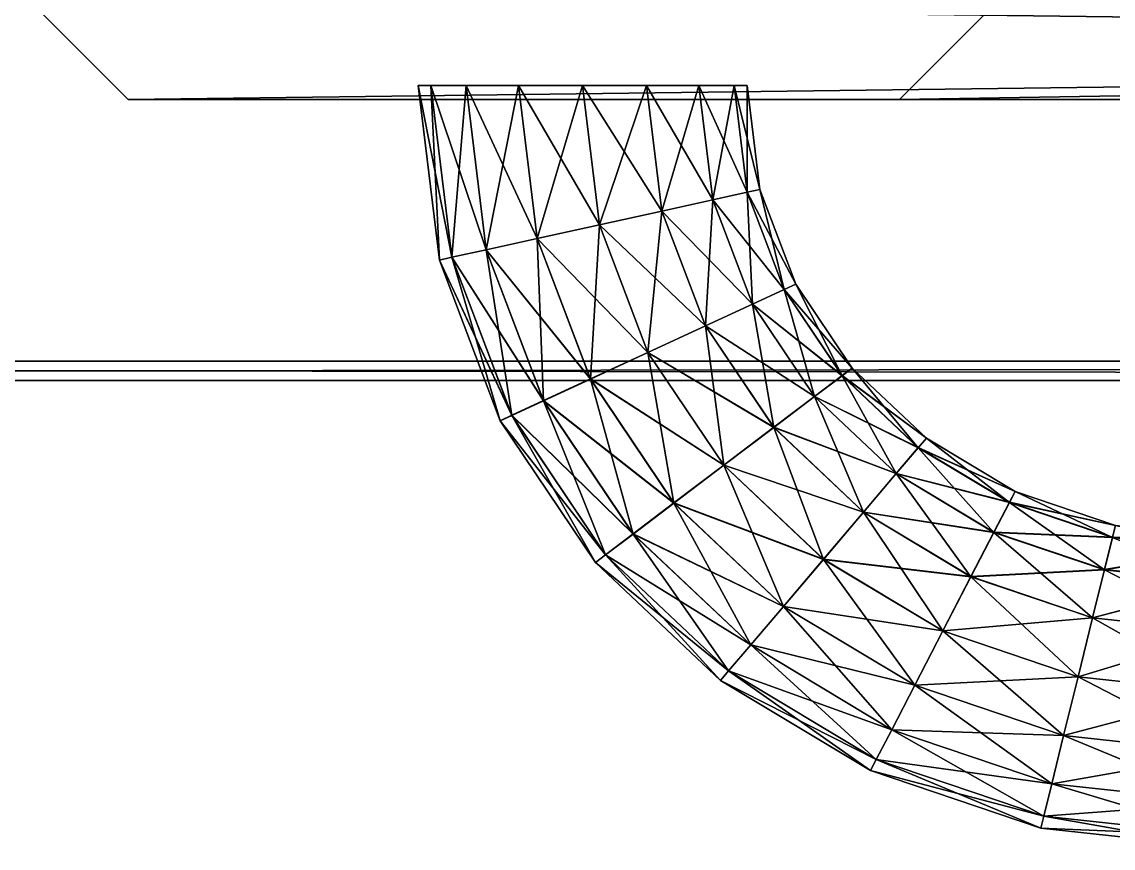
# Model space of a CAD drawing. Extents: x -84 to 84, y -10 to 10.
# Drawn here: x -0.13 to 11.18, y -9.65 to -1.08 of the extents above; entities that cross this region are included whole.
import ezdxf

# ---------------------------------------------------------------- set-up
doc = ezdxf.new("R2010")
doc.units = 0
doc.layers.add('DOOR02', color=231, linetype='CONTINUOUS')
doc.layers.add('FR', color=201, linetype='CONTINUOUS')

msp = doc.modelspace()

# ---------------------------------------------------------------- meshes
at = {"layer": 'DOOR02', "color": 231}
mesh = msp.add_polyface(dxfattribs=at)
corners = [(-0.031639, -0.887369, 219.07254), (79.968361, -0.887373, 219.07254), (-0.031639, 1.112547, 219.07254), (79.968361, 1.112551, 219.07254), (79.968361, -0.887466, 0.07254), (-0.031639, -0.887462, 0.07254), (79.968361, 1.11253, 0.07254), (-0.031639, 1.112527, 0.07254), (9.968361, -0.887452, 27.07254), (68.968361, -0.887454, 27.07254), (9.968361, 1.112529, 27.07254), (68.968361, 1.112533, 27.07254), (68.968361, -0.887378, 208.07254), (9.968361, -0.887374, 208.07254), (68.968361, 1.112552, 208.07254), (9.968361, 1.112548, 208.07254), (0.968361, 2.112547, 218.07254), (78.968361, 2.112551, 218.07254), (78.968361, 2.112531, 1.07254), (0.968361, 2.112527, 1.07254), (8.968361, 2.112529, 26.07254), (69.968361, 2.112533, 26.07254), (69.968361, 2.11255, 209.07254), (8.968361, 2.112548, 209.07254), (0.968361, -1.887369, 218.07254), (78.968361, -1.887373, 218.07254), (78.968361, -1.887466, 1.072541), (0.968361, -1.887462, 1.072541), (8.968361, -1.887452, 26.07254), (69.968361, -1.887456, 26.07254), (69.968361, -1.887376, 209.07254), (8.968361, -1.887374, 209.07254), (20.580482, 8.675352, 108.75444), (20.71476, 8.048216, 108.75444), (20.493874, 8.050074, 63.937683), (20.580482, -8.677232, 108.75444), (20.71476, -8.050096, 108.75444), (20.493874, -8.050096, 110.739044), (9.968361, -0.215798, 208.07254), (68.968361, -0.215798, 208.07254), (9.968361, 0.289203, 208.07254), (68.968361, 0.289203, 208.07254), (68.768364, -0.415812, 155.464661), (68.768364, -0.415798, 207.872543), (10.168358, -0.415798, 207.872543), (10.168358, -0.415812, 155.464661), (10.168358, 0.489189, 155.464661), (10.168358, 0.489203, 207.872543), (68.768364, 0.489203, 207.872543), (68.768364, 0.489189, 155.464661), (68.968361, 0.289155, 27.07254), (68.968361, -0.215844, 27.07254), (9.968361, 0.289155, 27.07254), (9.968361, -0.215844, 27.07254), (68.968361, -0.215812, 155.464661), (10.168358, -0.415844, 27.272537), (68.768364, -0.415844, 27.272537), (68.768364, 0.489155, 27.272537), (10.168358, 0.489155, 27.272537), (68.768364, 0.489159, 82.998283), (68.968361, 0.289158, 82.998283), (68.768364, -0.415841, 82.998283), (10.168365, -0.415841, 82.998283), (10.168365, 0.489159, 82.998283), (68.968361, -0.215841, 82.998283)]
mesh.append_faces([[corners[k] for k in face] for face in [(2, 1, 3), (6, 5, 7), (10, 9, 11), (14, 13, 15), (16, 3, 17), (18, 7, 19), (20, 11, 21), (22, 15, 23), (40, 39, 41), (52, 51, 53)]], dxfattribs={"vtx0": -1})
mesh.append_faces([[corners[k] for k in face] for face in [(0, 1, 2), (4, 5, 6), (8, 9, 10), (12, 13, 14), (2, 3, 16), (6, 7, 18), (10, 11, 20), (14, 15, 22), (0, 24, 1), (4, 26, 5), (8, 28, 9), (12, 30, 13), (38, 39, 40), (50, 51, 52), (39, 38, 43), (44, 43, 38), (40, 41, 47), (48, 47, 41), (53, 51, 55), (56, 55, 51), (50, 52, 57), (58, 57, 52)]], dxfattribs={"vtx1": -1})
mesh.append_faces([[corners[k] for k in face] for face in [(22, 23, 17), (16, 17, 23), (25, 24, 30), (31, 30, 24), (18, 19, 21), (20, 21, 19), (27, 26, 28), (29, 28, 26)]], dxfattribs={"vtx1": -1, "vtx2": -1})
mesh.append_faces([[corners[k] for k in face] for face in [(24, 25, 1), (26, 27, 5), (28, 29, 9), (30, 31, 13), (32, 33, 34), (35, 36, 37), (42, 43, 44), (44, 45, 42), (46, 47, 48), (48, 49, 46), (43, 42, 54), (57, 59, 60), (61, 42, 45), (45, 62, 61), (63, 46, 49), (49, 59, 63), (42, 61, 64), (49, 48, 41), (56, 61, 62), (62, 55, 56), (58, 63, 59), (59, 57, 58)]], dxfattribs={"vtx2": -1})
mesh = msp.add_polyface(dxfattribs=at)
corners = [(-0.031639, -0.887396, 155.464661), (-0.031639, -0.887369, 219.07254), (-0.031639, 1.112547, 219.07254), (-0.031639, -0.887462, 0.07254), (0.968361, -1.887462, 1.072541), (-0.031639, -0.887444, 82.998283), (0.968361, -1.887444, 82.998283), (8.968361, -1.887397, 155.464661), (8.968361, -1.887374, 209.07254), (0.968361, -1.887396, 155.464661), (0.968361, -1.887369, 218.07254), (6.504402, -3.043334, 113.730743), (6.359962, -4.511475, 113.603943), (5.85804, -3.185913, 113.603943), (5.211494, -3.32849, 116.701416), (6.359962, -4.511474, 116.828217), (5.85804, -3.185912, 116.828217), (5.76368, -4.787109, 113.730743), (5.211494, -3.32849, 113.730743), (6.345558, -1.742553, 113.730743), (5.681679, -1.742553, 113.603943), (6.504402, -3.043334, 116.701416), (5.681679, -1.742553, 116.828217), (6.345558, -1.742553, 116.701416), (5.017921, -1.742553, 116.701416), (4.683388, -3.444823, 116.355743), (4.475502, -1.742553, 116.355743), (4.327034, -3.523437, 115.843262), (4.109596, -1.742553, 115.843262), (4.196236, -3.552245, 115.216064), (3.975319, -1.742553, 115.216064), (4.327034, -3.523437, 114.588898), (4.109596, -1.742553, 114.588898), (4.683388, -3.444824, 114.076416), (4.475502, -1.742553, 114.076416), (5.017921, -1.742553, 113.730743), (6.504402, -3.043339, 60.945976), (5.85804, -3.185917, 61.072777), (6.359962, -4.511479, 61.072777), (5.211494, -3.328495, 57.975304), (5.85804, -3.185917, 57.848503), (6.359962, -4.509618, 57.848503), (4.683388, -3.444828, 58.320992), (5.76368, -4.785252, 57.975304), (5.211494, -3.328495, 60.945976), (5.76368, -4.787114, 60.945976), (6.345558, -1.742558, 60.945976), (5.681679, -1.742558, 61.072777), (5.681679, -1.742558, 57.848503), (6.504402, -3.043339, 57.975304), (6.345558, -1.742558, 57.975304), (5.017921, -1.742558, 57.975304), (4.475502, -1.742558, 58.320992), (4.327034, -3.52158, 58.833458), (4.109596, -1.742558, 58.833458), (4.196236, -3.55225, 59.460655), (3.975319, -1.742558, 59.460655), (4.327034, -3.523442, 60.087822), (4.109596, -1.742557, 60.087822), (4.683388, -3.444828, 60.600304), (4.475502, -1.742558, 60.600304), (5.017921, -1.742558, 60.945976), (-0.031639, 1.112541, 155.464661), (-0.031639, 1.112529, 82.998283), (8.968361, -1.887445, 82.998283), (8.968361, -1.887452, 26.07254)]
mesh.append_faces([[corners[k] for k in face] for face in [(11, 12, 13), (14, 15, 16), (13, 17, 18), (19, 13, 20), (22, 21, 23), (24, 16, 22), (26, 14, 24), (28, 25, 26), (30, 27, 28), (32, 29, 30), (34, 31, 32), (35, 33, 34), (20, 18, 35)]], dxfattribs={"vtx0": -1})
mesh.append_faces([[corners[k] for k in face] for face in [(9, 8, 10), (64, 4, 65)]], dxfattribs={"vtx0": -1, "vtx1": -1})
mesh.append_faces([[corners[k] for k in face] for face in [(3, 4, 5), (6, 5, 4), (7, 8, 9), (11, 13, 19), (16, 21, 22), (14, 16, 24), (25, 14, 26), (27, 25, 28), (29, 27, 30), (31, 29, 32), (33, 31, 34), (18, 33, 35), (13, 18, 20), (36, 46, 37), (40, 48, 49), (39, 51, 40), (42, 52, 39), (53, 54, 42), (55, 56, 53), (57, 58, 55), (59, 60, 57), (44, 61, 59), (37, 47, 44), (1, 0, 10), (9, 10, 0), (6, 4, 64)]], dxfattribs={"vtx1": -1})
mesh.append_faces([[corners[k] for k in face] for face in [(0, 1, 2), (36, 37, 38), (39, 40, 41), (42, 39, 43), (37, 44, 45), (46, 47, 37), (48, 50, 49), (51, 48, 40), (52, 51, 39), (54, 52, 42), (56, 54, 53), (58, 56, 55), (60, 58, 57), (61, 60, 59), (47, 61, 44), (5, 0, 62), (0, 5, 6), (6, 9, 0), (3, 5, 63), (9, 6, 64), (64, 7, 9)]], dxfattribs={"vtx2": -1})
mesh = msp.add_polyface(dxfattribs=at)
corners = [(9.968361, -0.887446, 82.998283), (9.968361, -0.887452, 27.07254), (9.968361, 1.112529, 27.07254), (9.968361, -0.887374, 208.07254), (8.968361, -1.887374, 209.07254), (8.968361, -1.887397, 155.464661), (9.968361, -0.887397, 155.464661), (9.163948, -5.498291, 114.588898), (9.948494, -6.377319, 114.076416), (8.935066, -5.767944, 114.076416), (10.168343, -5.952881, 115.216064), (10.109413, -6.066772, 114.588898), (9.247932, -5.399292, 115.216064), (10.109413, -6.066772, 115.843262), (9.163948, -5.498291, 115.843262), (8.935066, -5.767944, 116.355743), (8.595711, -6.167725, 113.730743), (8.088356, -4.968139, 114.076416), (7.665474, -5.288696, 113.730743), (8.37397, -4.751831, 114.588898), (8.478615, -4.672485, 115.216064), (8.37397, -4.751831, 115.843262), (8.088356, -4.96814, 116.355743), (8.595711, -6.167724, 116.701416), (7.665474, -5.288696, 116.701416), (7.772163, -3.858642, 114.588898), (7.892708, -3.802856, 115.216064), (7.772163, -3.858642, 115.843262), (9.163948, -5.498296, 60.087822), (8.935066, -5.767949, 60.600304), (9.948494, -6.377324, 60.600304), (10.168343, -5.952885, 59.460655), (9.247932, -5.399296, 59.460655), (10.109413, -6.066777, 60.087822), (10.109413, -6.064915, 58.833458), (9.163948, -5.496434, 58.833458), (8.935066, -5.766088, 58.320992), (8.088356, -4.968144, 60.600304), (8.595711, -6.167729, 60.945976), (7.665474, -5.288701, 60.945976), (8.37397, -4.751835, 60.087822), (8.478615, -4.67249, 59.460655), (8.37397, -4.749974, 58.833458), (8.088356, -4.966283, 58.320992), (8.595711, -6.165868, 57.975304), (7.665474, -5.286839, 57.975304), (7.772163, -3.858647, 60.087822), (7.892708, -3.802861, 59.460655), (7.772163, -3.856785, 58.833458), (9.968361, -0.215812, 155.464661), (9.968361, -0.215798, 208.07254), (9.968361, 0.289203, 208.07254), (9.968361, -0.215841, 82.998283), (9.968361, -0.215844, 27.07254), (10.168358, -0.415844, 27.272537), (10.168365, -0.415841, 82.998283), (9.968361, 1.112542, 155.464661), (8.968361, -1.887445, 82.998283), (9.968361, 0.289189, 155.464661), (10.168358, -0.415812, 155.464661), (10.168358, -0.415798, 207.872543), (9.968361, 1.112529, 82.998283), (8.968361, -1.887452, 26.07254), (9.968361, 0.289158, 82.998283)]
mesh.append_faces([[corners[k] for k in face] for face in [(7, 8, 9), (12, 11, 7), (14, 10, 12), (15, 13, 14), (17, 16, 18), (19, 9, 17), (20, 7, 19), (21, 12, 20), (22, 14, 21), (24, 15, 22), (27, 20, 26)]], dxfattribs={"vtx0": -1})
mesh.append_faces([[corners[k] for k in face] for face in [(10, 11, 12), (13, 10, 14), (9, 16, 17), (7, 9, 19), (12, 7, 20), (14, 12, 21), (15, 14, 22), (23, 15, 24), (19, 17, 25), (20, 19, 26), (21, 20, 27), (31, 32, 33), (34, 35, 31), (29, 37, 38), (28, 40, 29), (32, 41, 28), (35, 42, 32), (36, 43, 35), (44, 45, 36), (40, 46, 37), (41, 47, 40), (42, 48, 41)]], dxfattribs={"vtx1": -1})
mesh.append_faces([[corners[k] for k in face] for face in [(0, 1, 2), (3, 4, 5), (5, 6, 3), (28, 29, 30), (32, 28, 33), (35, 32, 31), (36, 35, 34), (37, 39, 38), (40, 37, 29), (41, 40, 28), (42, 41, 32), (43, 42, 35), (45, 43, 36), (48, 47, 41), (49, 50, 51), (52, 53, 54), (54, 55, 52), (3, 6, 56), (0, 6, 5), (5, 57, 0), (52, 49, 58), (50, 49, 59), (59, 60, 50), (6, 0, 61), (49, 52, 55), (55, 59, 49), (1, 0, 57), (57, 62, 1), (53, 52, 63)]], dxfattribs={"vtx2": -1})
mesh = msp.add_polyface(dxfattribs=at)
corners = [(7.443398, -4.010498, 114.076416), (7.665474, -5.288696, 113.730743), (6.956245, -4.23584, 113.730743), (7.772163, -3.858642, 114.588898), (8.088356, -4.968139, 114.076416), (7.892708, -3.802856, 115.216064), (8.37397, -4.751831, 114.588898), (7.443398, -4.010498, 116.355743), (8.37397, -4.751831, 115.843262), (7.772163, -3.858642, 115.843262), (6.956245, -4.235839, 116.701416), (8.088356, -4.96814, 116.355743), (6.359962, -4.511475, 113.603943), (6.504402, -3.043334, 113.730743), (7.032722, -2.927001, 114.076416), (7.388954, -2.848388, 114.588898), (7.519661, -2.819579, 115.216064), (7.388954, -2.848388, 115.843262), (7.032722, -2.927001, 116.355743), (6.504402, -3.043334, 116.701416), (5.85804, -3.185912, 116.828217), (6.887825, -1.742553, 114.076416), (6.345558, -1.742553, 113.730743), (7.253761, -1.742553, 114.588898), (7.388039, -1.742553, 115.216064), (7.253761, -1.742553, 115.843262), (6.887825, -1.742553, 116.355743), (6.345558, -1.742553, 116.701416), (7.443398, -4.010502, 60.600304), (6.956245, -4.235844, 60.945976), (7.665474, -5.288701, 60.945976), (7.772163, -3.858647, 60.087822), (8.088356, -4.968144, 60.600304), (7.892708, -3.802861, 59.460655), (8.37397, -4.751835, 60.087822), (7.443398, -4.010502, 58.320992), (7.772163, -3.856785, 58.833458), (8.37397, -4.749974, 58.833458), (6.956245, -4.235845, 57.975304), (8.088356, -4.966283, 58.320992), (6.504402, -3.043339, 60.945976), (6.359962, -4.511479, 61.072777), (7.032722, -2.927006, 60.600304), (7.388954, -2.848393, 60.087822), (7.519661, -2.819584, 59.460655), (7.388954, -2.846531, 58.833458), (7.032722, -2.927006, 58.320992), (6.504402, -3.043339, 57.975304), (5.85804, -3.185917, 57.848503), (6.887825, -1.742558, 60.600304), (6.345558, -1.742558, 60.945976), (7.253761, -1.742558, 60.087822), (7.388039, -1.742558, 59.460655), (7.253761, -1.742558, 58.833458), (6.887825, -1.742558, 58.320992), (6.345558, -1.742558, 57.975304)]
mesh.append_faces([[corners[k] for k in face] for face in [(0, 1, 2), (3, 4, 0), (5, 6, 3), (7, 8, 9), (10, 11, 7), (14, 2, 13), (15, 0, 14), (16, 3, 15), (17, 5, 16), (18, 9, 17), (19, 7, 18), (20, 10, 19), (21, 13, 22), (23, 14, 21), (24, 15, 23), (25, 16, 24), (26, 17, 25), (27, 18, 26)]], dxfattribs={"vtx0": -1})
mesh.append_faces([[corners[k] for k in face] for face in [(2, 12, 13), (0, 2, 14), (3, 0, 15), (5, 3, 16), (9, 5, 17), (7, 9, 18), (10, 7, 19), (14, 13, 21), (15, 14, 23), (16, 15, 24), (17, 16, 25), (18, 17, 26), (19, 18, 27), (29, 40, 41), (28, 42, 29), (31, 43, 28), (33, 44, 31), (36, 45, 33), (35, 46, 36), (38, 47, 35), (42, 49, 40), (43, 51, 42), (44, 52, 43), (45, 53, 44), (46, 54, 45), (47, 55, 46)]], dxfattribs={"vtx1": -1})
mesh.append_faces([[corners[k] for k in face] for face in [(28, 29, 30), (31, 28, 32), (33, 31, 34), (35, 36, 37), (38, 35, 39), (42, 40, 29), (43, 42, 28), (44, 43, 31), (45, 44, 33), (46, 45, 36), (47, 46, 35), (48, 47, 38), (49, 50, 40), (51, 49, 42), (52, 51, 43), (53, 52, 44), (54, 53, 45), (55, 54, 46)]], dxfattribs={"vtx2": -1})
mesh = msp.add_polyface(dxfattribs=at)
corners = [(5.816414, -6.689819, 115.216064), (7.196785, -7.814743, 115.843262), (5.921028, -6.610473, 115.843262), (5.921028, -6.610473, 114.588898), (7.112801, -7.913742, 115.216064), (5.76368, -4.787108, 116.701416), (7.147621, -5.681151, 116.828217), (6.359962, -4.511474, 116.828217), (6.206673, -6.394165, 116.355743), (6.629677, -6.073607, 116.701416), (5.276558, -5.012451, 116.355743), (4.948006, -5.164306, 115.843262), (4.827339, -5.220092, 115.216064), (4.948006, -5.164306, 114.588898), (6.206673, -6.394165, 114.076416), (5.276558, -5.012451, 114.076416), (6.629677, -6.073608, 113.730743), (5.76368, -4.787109, 113.730743), (6.359962, -4.511475, 113.603943), (6.956245, -4.235839, 116.701416), (5.85804, -3.185912, 116.828217), (5.211494, -3.32849, 116.701416), (4.683388, -3.444823, 116.355743), (4.327034, -3.523437, 115.843262), (4.196236, -3.552245, 115.216064), (4.327034, -3.523437, 114.588898), (4.683388, -3.444824, 114.076416), (5.211494, -3.32849, 113.730743), (5.85804, -3.185913, 113.603943), (5.816414, -6.689824, 59.460655), (5.921028, -6.608616, 58.833458), (7.196785, -7.814732, 58.833458), (5.921028, -6.610478, 60.087822), (7.112801, -7.913731, 59.460655), (5.76368, -4.785252, 57.975304), (6.359962, -4.509618, 57.848503), (7.147621, -5.679296, 57.848503), (6.206673, -6.392308, 58.320992), (5.276558, -5.010594, 58.320992), (6.629677, -6.071752, 57.975304), (4.948006, -5.162449, 58.833458), (4.827339, -5.220097, 59.460655), (4.948006, -5.164311, 60.087822), (6.206673, -6.394169, 60.600304), (5.276558, -5.012455, 60.600304), (6.629677, -6.073612, 60.945976), (5.76368, -4.787114, 60.945976), (6.359962, -4.511479, 61.072777), (5.85804, -3.185917, 57.848503), (6.956245, -4.235845, 57.975304), (5.211494, -3.328495, 57.975304), (4.683388, -3.444828, 58.320992), (4.327034, -3.52158, 58.833458), (4.196236, -3.55225, 59.460655), (4.327034, -3.523442, 60.087822), (4.683388, -3.444828, 60.600304), (5.211494, -3.328495, 60.945976), (5.85804, -3.185917, 61.072777)]
mesh.append_faces([[corners[k] for k in face] for face in [(0, 1, 2), (3, 4, 0), (5, 6, 7), (10, 9, 5), (11, 8, 10), (12, 2, 11), (13, 0, 12), (15, 3, 13), (17, 14, 15), (18, 16, 17), (22, 5, 21), (23, 10, 22), (24, 11, 23), (25, 12, 24), (26, 13, 25), (27, 15, 26)]], dxfattribs={"vtx0": -1})
mesh.append_faces([[corners[k] for k in face] for face in [(8, 9, 10), (2, 8, 11), (0, 2, 12), (3, 0, 13), (14, 3, 15), (16, 14, 17), (7, 19, 20), (5, 7, 21), (10, 5, 22), (11, 10, 23), (12, 11, 24), (13, 12, 25), (15, 13, 26), (17, 15, 27), (18, 17, 28), (37, 38, 39), (30, 40, 37), (29, 41, 30), (32, 42, 29), (43, 44, 32), (45, 46, 43), (35, 48, 49), (34, 50, 35), (38, 51, 34), (40, 52, 38), (41, 53, 40), (42, 54, 41), (44, 55, 42), (46, 56, 44), (47, 57, 46)]], dxfattribs={"vtx1": -1})
mesh.append_faces([[corners[k] for k in face] for face in [(29, 30, 31), (32, 29, 33), (34, 35, 36), (38, 34, 39), (40, 38, 37), (41, 40, 30), (42, 41, 29), (44, 42, 32), (46, 44, 43), (47, 46, 45), (52, 51, 38), (53, 52, 40), (54, 53, 41), (55, 54, 42), (56, 55, 44)]], dxfattribs={"vtx2": -1})
mesh = msp.add_polyface(dxfattribs=at)
corners = [(7.196785, -7.814743, 115.843262), (8.88813, -8.423751, 116.355743), (7.425758, -7.545089, 116.355743), (7.112801, -7.913742, 115.216064), (8.727303, -8.734298, 115.843262), (7.196785, -7.814743, 114.588898), (8.668373, -8.848191, 115.216064), (7.425758, -7.545089, 114.076416), (8.727303, -8.734299, 114.588898), (7.765022, -7.146239, 113.730743), (8.88813, -8.423752, 114.076416), (7.665474, -5.288696, 113.730743), (8.180428, -6.656982, 113.603943), (7.147621, -5.681152, 113.603943), (8.180428, -6.656982, 116.828217), (8.595711, -6.167724, 116.701416), (7.147621, -5.681151, 116.828217), (7.665474, -5.288696, 116.701416), (7.765022, -7.146239, 116.701416), (6.629677, -6.073607, 116.701416), (6.206673, -6.394165, 116.355743), (5.921028, -6.610473, 115.843262), (5.816414, -6.689819, 115.216064), (5.921028, -6.610473, 114.588898), (6.206673, -6.394165, 114.076416), (6.629677, -6.073608, 113.730743), (6.956245, -4.23584, 113.730743), (6.359962, -4.511475, 113.603943), (8.088356, -4.968139, 114.076416), (7.443398, -4.010498, 114.076416), (8.088356, -4.96814, 116.355743), (8.37397, -4.751831, 115.843262), (7.443398, -4.010498, 116.355743), (6.956245, -4.235839, 116.701416), (6.359962, -4.511474, 116.828217), (5.76368, -4.787108, 116.701416), (7.196785, -7.814732, 58.833458), (7.425758, -7.545079, 58.320992), (8.88813, -8.423741, 58.320992), (7.112801, -7.913731, 59.460655), (8.727303, -8.734288, 58.833458), (7.196785, -7.814732, 60.087822), (8.668373, -8.84818, 59.460655), (7.425758, -7.545079, 60.600304), (8.727303, -8.734288, 60.087822), (7.765022, -7.146245, 60.945976), (8.88813, -8.423741, 60.600304), (7.665474, -5.288701, 60.945976), (7.147621, -5.681157, 61.072777), (8.180428, -6.656987, 61.072777), (8.180428, -6.655126, 57.848503), (7.147621, -5.679296, 57.848503), (8.595711, -6.165868, 57.975304), (7.665474, -5.286839, 57.975304), (7.765022, -7.144383, 57.975304), (6.629677, -6.071752, 57.975304), (6.206673, -6.392308, 58.320992), (5.921028, -6.608616, 58.833458), (5.816414, -6.689824, 59.460655), (5.921028, -6.610478, 60.087822), (6.206673, -6.394169, 60.600304), (6.629677, -6.073612, 60.945976), (6.956245, -4.235844, 60.945976), (6.359962, -4.511479, 61.072777), (8.088356, -4.968144, 60.600304), (7.443398, -4.010502, 60.600304), (8.088356, -4.966283, 58.320992), (7.443398, -4.010502, 58.320992), (8.37397, -4.749974, 58.833458), (6.956245, -4.235845, 57.975304), (6.359962, -4.509618, 57.848503), (5.76368, -4.785252, 57.975304)]
mesh.append_faces([[corners[k] for k in face] for face in [(0, 1, 2), (3, 4, 0), (5, 6, 3), (7, 8, 5), (9, 10, 7), (11, 12, 13), (16, 15, 17), (19, 14, 16), (20, 18, 19), (21, 2, 20), (24, 5, 23), (25, 7, 24), (13, 9, 25), (26, 13, 27), (34, 17, 33)]], dxfattribs={"vtx0": -1})
mesh.append_faces([[corners[k] for k in face] for face in [(14, 15, 16), (18, 14, 19), (2, 18, 20), (0, 2, 21), (3, 0, 22), (5, 3, 23), (7, 5, 24), (9, 7, 25), (12, 9, 13), (11, 13, 26), (28, 11, 29), (30, 31, 32), (17, 30, 33), (16, 17, 34), (19, 16, 35), (13, 25, 27), (50, 51, 52), (54, 55, 50), (37, 56, 54), (36, 57, 37), (39, 58, 36), (41, 59, 39), (43, 60, 41), (45, 61, 43), (49, 48, 45), (47, 62, 48), (64, 65, 47), (66, 67, 68), (53, 69, 66), (51, 70, 53), (55, 71, 51), (48, 63, 61)]], dxfattribs={"vtx1": -1})
mesh.append_faces([[corners[k] for k in face] for face in [(36, 37, 38), (39, 36, 40), (41, 39, 42), (43, 41, 44), (45, 43, 46), (47, 48, 49), (51, 53, 52), (55, 51, 50), (56, 55, 54), (57, 56, 37), (60, 59, 41), (61, 60, 43), (48, 61, 45), (62, 63, 48), (70, 69, 53)]], dxfattribs={"vtx2": -1})
mesh = msp.add_polyface(dxfattribs=at)
corners = [(12.349037, -6.556519, 114.588898), (13.717964, -6.565673, 114.451324), (12.349037, -6.902222, 114.076416), (11.178658, -6.428833, 114.588898), (11.095345, -6.765503, 114.076416), (12.349037, -6.429688, 115.216064), (11.209114, -6.305419, 115.216064), (12.349037, -6.556519, 115.843262), (11.178658, -6.428833, 115.843262), (12.349037, -6.902222, 116.355743), (11.095345, -6.765502, 116.355743), (10.972145, -7.264526, 113.730743), (9.948494, -6.377319, 114.076416), (9.710152, -6.837646, 113.730743), (10.109413, -6.066772, 114.588898), (10.168343, -5.952881, 115.216064), (10.109413, -6.066772, 115.843262), (9.948494, -6.377319, 116.355743), (10.972145, -7.264526, 116.701416), (9.710152, -6.837646, 116.701416), (9.418404, -7.40007, 113.603943), (8.595711, -6.167725, 113.730743), (8.180428, -6.656982, 113.603943), (8.935066, -5.767944, 114.076416), (9.163948, -5.498291, 114.588898), (8.935066, -5.767944, 116.355743), (8.595711, -6.167724, 116.701416), (8.180428, -6.656982, 116.828217), (7.665474, -5.288696, 113.730743), (12.349037, -6.556524, 60.087822), (12.349037, -6.902226, 60.600304), (13.717964, -6.565679, 60.225403), (11.178658, -6.428838, 60.087822), (11.095345, -6.765507, 60.600304), (12.349037, -6.429692, 59.460655), (11.209114, -6.305425, 59.460655), (12.349037, -6.554662, 58.833458), (11.178658, -6.426976, 58.833458), (12.349037, -6.900365, 58.320992), (11.095345, -6.763646, 58.320992), (9.948494, -6.377324, 60.600304), (10.972145, -7.264531, 60.945976), (9.710152, -6.837651, 60.945976), (10.109413, -6.066777, 60.087822), (10.168343, -5.952885, 59.460655), (10.109413, -6.064915, 58.833458), (9.948494, -6.375463, 58.320992), (10.972145, -7.262669, 57.975304), (9.710152, -6.83579, 57.975304), (8.595711, -6.167729, 60.945976), (9.418404, -7.400059, 61.072777), (8.180428, -6.656987, 61.072777), (8.935066, -5.767949, 60.600304), (9.163948, -5.498296, 60.087822), (8.935066, -5.766088, 58.320992), (8.595711, -6.165868, 57.975304), (8.180428, -6.655126, 57.848503), (7.665474, -5.288701, 60.945976)]
mesh.append_faces([[corners[k] for k in face] for face in [(3, 2, 4), (6, 0, 3), (8, 5, 6), (10, 7, 8), (12, 11, 13), (14, 4, 12), (15, 3, 14), (16, 6, 15), (17, 8, 16), (19, 10, 17), (21, 20, 22), (23, 13, 21), (26, 17, 25), (27, 19, 26)]], dxfattribs={"vtx0": -1})
mesh.append_faces([[corners[k] for k in face] for face in [(0, 1, 2), (0, 2, 3), (5, 0, 6), (7, 5, 8), (9, 7, 10), (4, 11, 12), (3, 4, 14), (6, 3, 15), (8, 6, 16), (10, 8, 17), (18, 10, 19), (13, 20, 21), (12, 13, 23), (14, 12, 24), (17, 16, 25), (19, 17, 26), (21, 22, 28), (29, 30, 31), (29, 32, 30), (34, 35, 29), (36, 37, 34), (38, 39, 36), (33, 40, 41), (32, 43, 33), (35, 44, 32), (37, 45, 35), (39, 46, 37), (47, 48, 39), (42, 49, 50), (40, 52, 42), (43, 53, 40), (46, 54, 45), (48, 55, 46), (49, 57, 51)]], dxfattribs={"vtx1": -1})
mesh.append_faces([[corners[k] for k in face] for face in [(32, 33, 30), (35, 32, 29), (37, 35, 34), (39, 37, 36), (40, 42, 41), (43, 40, 33), (44, 43, 32), (45, 44, 35), (46, 45, 37), (48, 46, 39), (49, 51, 50), (52, 49, 42), (55, 54, 46), (56, 55, 48)]], dxfattribs={"vtx2": -1})
mesh = msp.add_polyface(dxfattribs=at)
corners = [(9.710152, -6.837646, 113.730743), (10.821388, -7.874436, 113.603943), (9.418404, -7.40007, 113.603943), (10.821388, -7.874434, 116.828217), (10.972145, -7.264526, 116.701416), (9.418404, -7.40007, 116.828217), (9.710152, -6.837646, 116.701416), (10.670479, -8.485274, 116.701416), (9.126564, -7.963424, 116.701416), (10.547188, -8.984298, 116.355743), (8.88813, -8.423751, 116.355743), (10.463997, -9.320968, 115.843262), (8.727303, -8.734298, 115.843262), (10.43354, -9.444382, 115.216064), (8.668373, -8.848191, 115.216064), (10.463997, -9.320969, 114.588898), (8.727303, -8.734299, 114.588898), (10.547188, -8.984299, 114.076416), (8.88813, -8.423752, 114.076416), (10.670479, -8.485276, 113.730743), (9.126564, -7.963424, 113.730743), (8.180428, -6.656982, 116.828217), (7.765022, -7.146239, 116.701416), (7.425758, -7.545089, 116.355743), (7.196785, -7.814743, 115.843262), (7.112801, -7.913742, 115.216064), (7.196785, -7.814743, 114.588898), (7.425758, -7.545089, 114.076416), (7.765022, -7.146239, 113.730743), (8.180428, -6.656982, 113.603943), (9.710152, -6.837651, 60.945976), (9.418404, -7.400059, 61.072777), (10.821388, -7.874425, 61.072777), (10.821388, -7.874425, 57.848503), (9.418404, -7.40006, 57.848503), (10.972145, -7.262669, 57.975304), (9.710152, -6.83579, 57.975304), (10.670479, -8.485265, 57.975304), (9.126564, -7.963414, 57.975304), (10.547188, -8.984288, 58.320992), (8.88813, -8.423741, 58.320992), (10.463997, -9.320959, 58.833458), (8.727303, -8.734288, 58.833458), (10.43354, -9.444371, 59.460655), (8.668373, -8.84818, 59.460655), (10.463997, -9.320957, 60.087822), (8.727303, -8.734288, 60.087822), (10.547188, -8.984287, 60.600304), (8.88813, -8.423741, 60.600304), (10.670479, -8.485264, 60.945976), (9.126564, -7.963414, 60.945976), (8.180428, -6.655126, 57.848503), (7.765022, -7.144383, 57.975304), (7.425758, -7.545079, 58.320992), (7.196785, -7.814732, 58.833458), (7.112801, -7.913731, 59.460655), (7.196785, -7.814732, 60.087822), (7.425758, -7.545079, 60.600304), (7.765022, -7.146245, 60.945976), (8.180428, -6.656987, 61.072777)]
mesh.append_faces([[corners[k] for k in face] for face in [(0, 1, 2), (5, 4, 6), (8, 3, 5), (10, 7, 8), (12, 9, 10), (14, 11, 12), (16, 13, 14), (18, 15, 16), (20, 17, 18), (2, 19, 20), (22, 5, 21), (23, 8, 22), (29, 20, 28)]], dxfattribs={"vtx0": -1})
mesh.append_faces([[corners[k] for k in face] for face in [(3, 4, 5), (7, 3, 8), (9, 7, 10), (11, 9, 12), (13, 11, 14), (15, 13, 16), (17, 15, 18), (19, 17, 20), (1, 19, 2), (5, 6, 21), (8, 5, 22), (10, 8, 23), (12, 10, 24), (14, 12, 25), (16, 14, 26), (18, 16, 27), (20, 18, 28), (2, 20, 29), (33, 34, 35), (37, 38, 33), (39, 40, 37), (41, 42, 39), (43, 44, 41), (45, 46, 43), (47, 48, 45), (49, 50, 47), (32, 31, 49), (34, 51, 36), (38, 52, 34), (40, 53, 38), (42, 54, 40), (44, 55, 42), (46, 56, 44), (48, 57, 46), (50, 58, 48), (31, 59, 50)]], dxfattribs={"vtx1": -1})
mesh.append_faces([[corners[k] for k in face] for face in [(30, 31, 32), (34, 36, 35), (38, 34, 33), (40, 38, 37), (42, 40, 39), (44, 42, 41), (46, 44, 43), (48, 46, 45), (50, 48, 47), (31, 50, 49), (52, 51, 34), (53, 52, 38), (59, 58, 50)]], dxfattribs={"vtx2": -1})
mesh = msp.add_polyface(dxfattribs=at)
corners = [(12.349037, -9.526291, 114.588898), (13.717964, -9.535385, 114.451324), (12.349037, -9.653122, 115.216064), (12.349037, -9.180588, 114.076416), (13.594795, -9.189743, 113.952301), (12.349037, -8.668137, 113.730743), (13.511482, -8.677231, 113.615631), (12.349037, -8.040939, 113.603943), (13.481026, -8.050095, 113.492218), (12.349037, -7.413743, 113.730743), (13.511482, -7.422898, 113.615631), (12.349037, -6.902222, 114.076416), (13.594795, -6.911315, 113.952301), (10.972145, -7.264526, 113.730743), (10.821388, -7.874436, 113.603943), (11.095345, -6.765503, 114.076416), (12.349037, -7.413742, 116.701416), (12.349037, -6.902222, 116.355743), (10.972145, -7.264526, 116.701416), (11.095345, -6.765502, 116.355743), (12.349037, -8.040939, 116.828217), (10.821388, -7.874434, 116.828217), (12.349037, -8.668137, 116.701416), (10.670479, -8.485274, 116.701416), (12.349037, -9.180588, 116.355743), (10.547188, -8.984298, 116.355743), (12.349037, -9.526291, 115.843262), (10.463997, -9.320968, 115.843262), (10.43354, -9.444382, 115.216064), (10.463997, -9.320969, 114.588898), (10.547188, -8.984299, 114.076416), (10.670479, -8.485276, 113.730743), (9.710152, -6.837646, 113.730743), (12.349037, -9.526279, 60.087822), (12.349037, -9.653111, 59.460655), (13.717964, -9.535375, 60.225403), (12.349037, -9.180576, 60.600304), (13.594795, -9.189733, 60.724426), (12.349037, -8.668125, 60.945976), (13.511482, -8.67722, 61.061096), (12.349037, -8.040929, 61.072777), (13.481026, -8.050083, 61.184509), (12.349037, -7.413731, 60.945976), (13.511482, -7.422886, 61.061096), (12.349037, -6.902226, 60.600304), (13.594795, -6.911321, 60.724426), (10.972145, -7.264531, 60.945976), (10.821388, -7.874425, 61.072777), (11.095345, -6.765507, 60.600304), (12.349037, -7.413732, 57.975304), (10.972145, -7.262669, 57.975304), (12.349037, -6.900365, 58.320992), (11.095345, -6.763646, 58.320992), (12.349037, -8.040929, 57.848503), (10.821388, -7.874425, 57.848503), (12.349037, -8.668126, 57.975304), (10.670479, -8.485265, 57.975304), (12.349037, -9.180577, 58.320992), (10.547188, -8.984288, 58.320992), (12.349037, -9.52628, 58.833458), (10.463997, -9.320959, 58.833458), (10.43354, -9.444371, 59.460655), (10.463997, -9.320957, 60.087822), (10.547188, -8.984287, 60.600304), (10.670479, -8.485264, 60.945976), (9.710152, -6.837651, 60.945976)]
mesh.append_faces([[corners[k] for k in face] for face in [(13, 7, 14), (15, 9, 13), (18, 17, 19), (21, 16, 18), (23, 20, 21), (25, 22, 23), (27, 24, 25), (28, 26, 27), (29, 2, 28), (30, 0, 29), (31, 3, 30), (14, 5, 31)]], dxfattribs={"vtx0": -1})
mesh.append_faces([[corners[k] for k in face] for face in [(0, 1, 2), (3, 4, 0), (5, 6, 3), (7, 8, 5), (9, 10, 7), (11, 12, 9), (9, 7, 13), (11, 9, 15), (16, 17, 18), (20, 16, 21), (22, 20, 23), (24, 22, 25), (26, 24, 27), (2, 26, 28), (0, 2, 29), (3, 0, 30), (5, 3, 31), (7, 5, 14), (13, 14, 32), (33, 34, 35), (36, 33, 37), (38, 36, 39), (40, 38, 41), (42, 40, 43), (44, 42, 45), (42, 46, 40), (44, 48, 42), (49, 50, 51), (53, 54, 49), (55, 56, 53), (57, 58, 55), (59, 60, 57), (34, 61, 59), (33, 62, 34), (36, 63, 33), (38, 64, 36), (40, 47, 38), (46, 65, 47)]], dxfattribs={"vtx1": -1})
mesh.append_faces([[corners[k] for k in face] for face in [(46, 47, 40), (48, 46, 42), (50, 52, 51), (54, 50, 49), (56, 54, 53), (58, 56, 55), (60, 58, 57), (61, 60, 59), (62, 61, 34), (63, 62, 33), (64, 63, 36), (47, 64, 38)]], dxfattribs={"vtx2": -1})
at = {"layer": 'FR', "color": 201}
mesh = msp.add_polyface(dxfattribs=at)
corners = [(83.751129, 4.588345, -0.000001), (83.751129, 4.588364, 222.851944), (-83.751129, 4.58834, 222.851944), (-83.751129, 4.58832, -0.000001), (-80.435211, 4.58832, 0.000014), (-80.435211, 4.588392, 219.723053), (80.435211, 4.588419, 219.723053), (80.435211, 4.588345, 0.000014), (83.751129, -4.602399, 0.000001), (83.751129, -4.602271, 222.851929), (-83.751129, -4.602297, 222.851929), (-83.751129, -4.602426, 0.000001), (-80.435211, -4.602425, 0.000016), (-80.435211, -4.602243, 219.723038), (80.435211, -4.602217, 219.723038), (80.435211, -4.6024, 0.000016), (83.551132, 4.788344, 0.200004), (83.551132, 4.788365, 222.651947), (-83.551132, 4.788341, 222.651947), (-83.551132, 4.78832, 0.200004), (-80.635208, 4.78832, 0.200011), (-80.635208, 4.788391, 219.92305), (80.635208, 4.788418, 219.92305), (80.635208, 4.788344, 0.200011), (83.551132, -4.8024, 0.200005), (83.551132, -4.80227, 222.651932), (-83.551132, -4.802296, 222.651932), (-83.551132, -4.802426, 0.200005), (-80.635208, -4.802425, 0.200013), (-80.635208, -4.802244, 219.923035), (80.635208, -4.802217, 219.923035), (80.635208, -4.8024, 0.200013)]
mesh.append_faces([[corners[k] for k in face] for face in [(0, 9, 8), (1, 10, 9), (2, 11, 10), (3, 12, 11), (4, 13, 12), (5, 14, 13), (6, 15, 14), (7, 8, 15), (24, 30, 31)]], dxfattribs={"vtx0": -1})
mesh.append_faces([[corners[k] for k in face] for face in [(21, 18, 17), (22, 17, 16), (26, 28, 29), (25, 29, 30)]], dxfattribs={"vtx0": -1, "vtx2": -1})
mesh.append_faces([[corners[k] for k in face] for face in [(23, 22, 16)]], dxfattribs={"vtx1": -1})
mesh.append_faces([[corners[k] for k in face] for face in [(21, 20, 18), (22, 21, 17), (25, 26, 29), (24, 25, 30)]], dxfattribs={"vtx1": -1, "vtx2": -1})
mesh.append_faces([[corners[k] for k in face] for face in [(20, 19, 18), (0, 1, 9), (1, 2, 10), (2, 3, 11), (3, 4, 12), (4, 5, 13), (5, 6, 14), (6, 7, 15), (7, 0, 8), (26, 27, 28), (4, 3, 19), (19, 20, 4), (3, 2, 18), (18, 19, 3), (5, 4, 20), (20, 21, 5), (2, 1, 17), (17, 18, 2), (6, 5, 21), (21, 22, 6), (1, 0, 16), (16, 17, 1), (7, 6, 22), (22, 23, 7), (0, 7, 23), (23, 16, 0), (8, 9, 25), (25, 24, 8), (9, 10, 26), (26, 25, 9), (10, 11, 27), (27, 26, 10), (11, 12, 28), (28, 27, 11), (12, 13, 29), (29, 28, 12), (13, 14, 30), (30, 29, 13), (14, 15, 31), (31, 30, 14), (15, 8, 24), (24, 31, 15)]], dxfattribs={"vtx2": -1})

doc.saveas('drawing.dxf')
